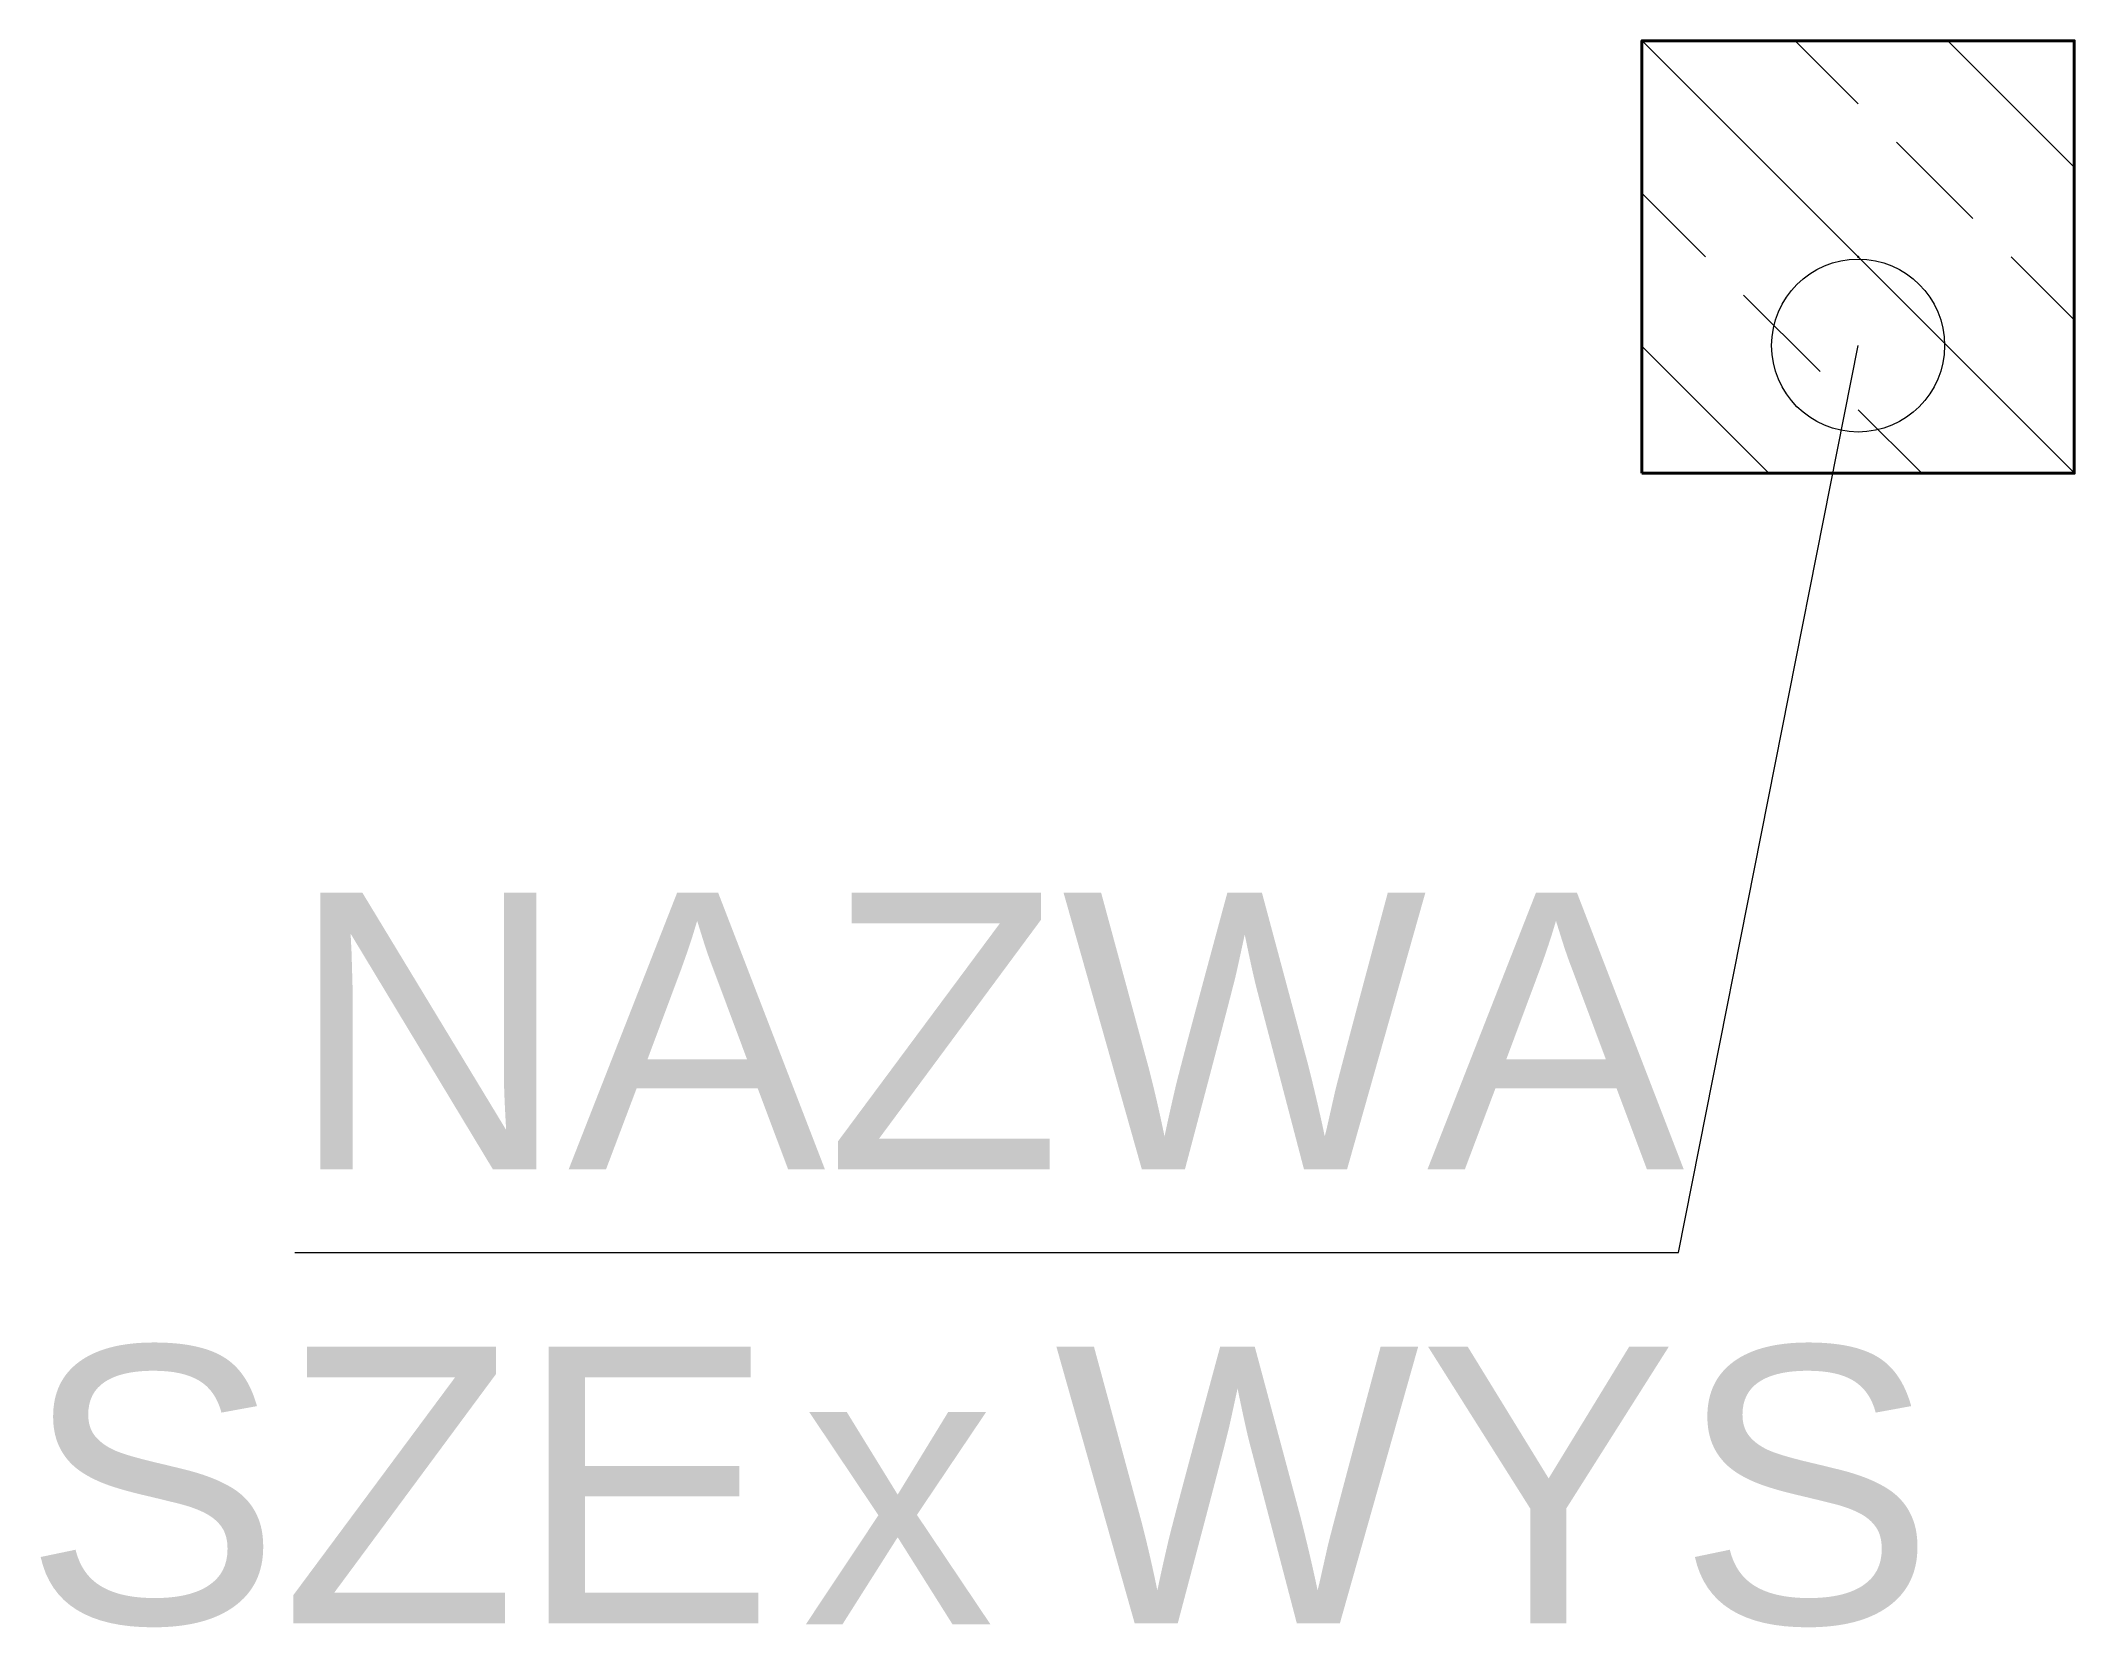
# Model space of a CAD drawing. Header units: millimetres. Extents: x -926 to 250, y -667 to 250.
import ezdxf
from ezdxf.enums import TextEntityAlignment as Align

# ---------------------------------------------------------------- set-up
doc = ezdxf.new("R2010")
doc.units = ezdxf.units.MM
doc.header["$LTSCALE"] = 10
doc.header["$MEASUREMENT"] = 0
doc.layers.get('Defpoints').update_dxf_attribs({"color": 2, "lineweight": 50})
for name, color, linetype, lineweight in [('G-Cienka', 4, 'Continuous', 9), ('G-Elementy konstrukcyjne', 1, 'Continuous', 40), ('G-Kreskowanie', 9, 'Continuous', 5), ('G-Opisy', 2, 'Continuous', 18)]:
    doc.layers.add(name, color=color, linetype=linetype, lineweight=lineweight)
doc.styles.add('Arial-GG', font='arial.ttf')
doc.dimstyles.new('e-cad_1_50_[mm]', dxfattribs={"dimscale": 50, "dimtxt": 2, "dimasz": 1.8, "dimexe": 1.5, "dimexo": 0, "dimgap": 0.6, "dimtad": 1, "dimdec": 1, "dimrnd": 1, "dimtxsty": 'Arial-GG', "dimblk": 'OBLIQUE', "dimcen": 0, "dimdle": 1, "dimclrd": 4, "dimclre": 4, "dimclrt": 7, "dimadec": 1, "dimazin": 0, "dimtfac": 1, "dimtdec": 1, "dimtix": 1, "dimtmove": 0, "dimatfit": 2, "dimfxl": 1.5, "dimfxlon": 1, "dimlwd": -1, "dimlwe": -1, "dimarcsym": 0})

# ---------------------------------------------------------------- blocks, each defined once
blk = doc.blocks.new('*D1')
at = {"layer": 'Defpoints', "color": 0, "ltscale": 2, "transparency": 16777216}
blk.add_point((125, 73.8), dxfattribs=at)
blk.add_point((125, 73.8), dxfattribs=at)
blk.add_point((125, 73.8), dxfattribs=at)
at = {"layer": 'G-Opisy', "color": 4, "ltscale": 2, "transparency": 16777216}
for p, q in [((21.1, -450.4), (125, 73.8)), ((125, 73.8), (125, 73.8)), ((-778.9, -450.4), (21.1, -450.4))]:
    blk.add_line(p, q, dxfattribs=at)

msp = doc.modelspace()

# ---------------------------------------------------------------- hatches: boundary and pattern name
at = {"layer": 'G-Kreskowanie', "ltscale": 2}
h = msp.add_hatch(dxfattribs=at)
h.set_pattern_fill('ANSI33', color=256, scale=500, angle=90)
h.set_pattern_definition([(135, (125, 125), (-88.39, -88.39), []), (135, (125, 213.39), (-88.39, -88.39), [62.5, -31.25])])
h.paths.add_polyline_path([(0, 0), (0, 250), (250, 250), (250, 0)])

# ---------------------------------------------------------------- linework, layer by layer
at = {"ltscale": 2}
msp.add_point((125, 125), dxfattribs=at)
at = {"layer": 'G-Cienka', "ltscale": 0.8}
msp.add_circle((125, 73.79), 50, dxfattribs=at)
at = {"layer": 'G-Elementy konstrukcyjne', "ltscale": 2}
msp.add_lwpolyline([(0, 0), (250, 0), (250, 250), (0, 250)], close=True, dxfattribs=at)

# ---------------------------------------------------------------- texts
at = {"layer": 'G-Opisy', "ltscale": 0.8, "insert": (-430.07, -665.49), "char_height": 160, "width": 117.3682, "attachment_point": 8, "style": 'Arial-GG'}
msp.add_mtext('x', dxfattribs=at)
at = {"layer": 'G-Opisy', "ltscale": 0.8, "style": 'Arial-GG'}
msp.add_attdef('NAZWA', text='S-1/0', height=160, dxfattribs=at).set_placement((-378.86, -450.45), align=Align.BOTTOM_CENTER)
msp.add_attdef('SZE', text='25', height=160, dxfattribs=at).set_placement((-501.26, -712.86), align=Align.BOTTOM_RIGHT)
msp.add_attdef('WYS', text='25', height=160, dxfattribs=at).set_placement((-339.52, -712.86), align=Align.BOTTOM_LEFT)

# ---------------------------------------------------------------- dimensions: what is measured, and where the dimension line sits
at = {"layer": 'G-Opisy', "ltscale": 2}
dim = msp.add_linear_dim(base=(125, 73.79), p1=(125, 73.79), p2=(125, 73.79), text=' ', dimstyle='e-cad_1_50_[mm]', override={"dimscale": 80, "dimasz": 0, "dimgap": 5, "dimsah": 1, "dimdle": 6, "dimse1": 1, "dimse2": 1, "dimsd1": 1, "dimtmove": 1}, dxfattribs=at)
dim.commit()
dim.dimension.update_dxf_attribs({"geometry": '*D1', "text_midpoint": (-378.86, -450.45), "dimtype": 128})

doc.saveas('drawing.dxf')
